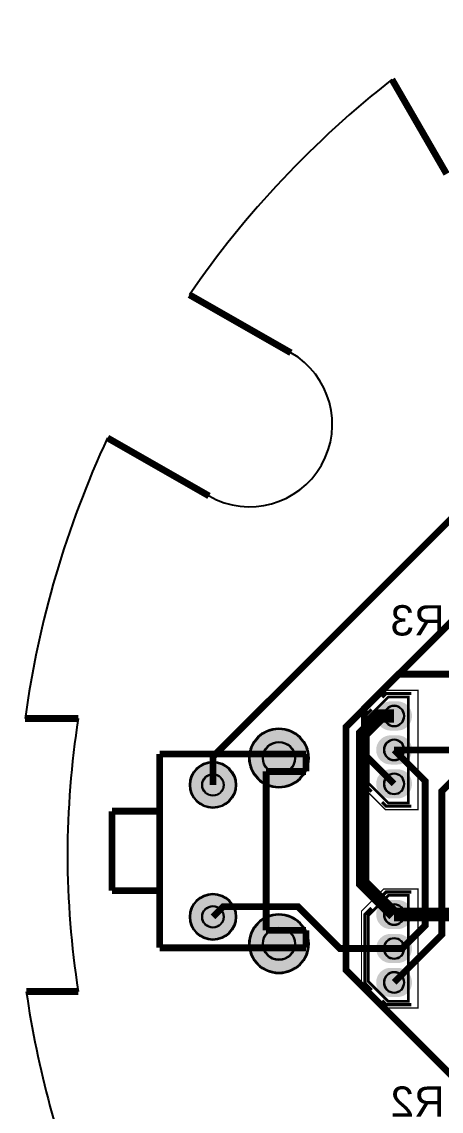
# Model space of a CAD drawing. Header units: millimetres. Extents: x 57.2 to 130.8, y -36.8 to 37.
# Drawn here: x 57.2 to 73.02, y -9.82 to 31.29 of the extents above; entities that cross this region are included whole.
import ezdxf

# ---------------------------------------------------------------- set-up
doc = ezdxf.new("R2010")
doc.units = ezdxf.units.MM
for name, color, linetype, true_color in [('BoardOutLine', 7, 'Continuous', 0xff00ff), ('BottomLayer', 7, 'Continuous', 0x0000ff), ('BottomSilkLayer', 7, 'Continuous', 0x66cc33), ('BottomSolderMaskLayer', 7, 'Continuous', 0xaa00ff), ('Document', 7, 'Continuous', 0xffffff), ('Mechanical', 7, 'Continuous', 0xf022f0), ('Multi-Layer', 7, 'Continuous', 0xc0c0c0), ('TopLayer', 7, 'Continuous', 0xff0000), ('TopSilkLayer', 7, 'Continuous', 0xffcc00), ('TopSolderMaskLayer', 7, 'Continuous', 0x800080)]:
    doc.layers.add(name, color=color, linetype=linetype, true_color=true_color)
doc.styles.get("Standard").update_dxf_attribs({"font": 'arial.ttf'})

msp = doc.modelspace()

# ---------------------------------------------------------------- hatches: boundary and pattern name
at = {"layer": 'BottomSolderMaskLayer'}
for points in [[(71.117, 4.541), (71.049, 4.545), (70.981, 4.558), (70.916, 4.58), (70.854, 4.609), (70.796, 4.646), (70.744, 4.69), (70.697, 4.741), (70.656, 4.796), (70.623, 4.857), (70.598, 4.921), (70.581, 4.988), (70.573, 5.057), (70.573, 5.126), (70.581, 5.195), (70.598, 5.261), (70.623, 5.326), (70.656, 5.386), (70.697, 5.442), (70.744, 5.493), (70.796, 5.537), (70.854, 5.574), (70.916, 5.603), (70.981, 5.624), (71.049, 5.637), (71.117, 5.642), (71.377, 5.642), (71.445, 5.637), (71.512, 5.624), (71.578, 5.603), (71.64, 5.574), (71.697, 5.537), (71.75, 5.493), (71.797, 5.442), (71.837, 5.386), (71.871, 5.326), (71.896, 5.261), (71.913, 5.195), (71.921, 5.126), (71.921, 5.057), (71.913, 4.988), (71.896, 4.921), (71.871, 4.857), (71.837, 4.796), (71.797, 4.741), (71.75, 4.69), (71.697, 4.646), (71.64, 4.609), (71.578, 4.58), (71.512, 4.558), (71.445, 4.545), (71.377, 4.541)], [(65.779, 3.505, 1), (68.029, 3.505, 1)], [(71.117, 3.26), (71.049, 3.264), (70.981, 3.277), (70.916, 3.299), (70.854, 3.328), (70.796, 3.365), (70.744, 3.409), (70.697, 3.46), (70.656, 3.515), (70.623, 3.576), (70.598, 3.64), (70.581, 3.707), (70.573, 3.776), (70.573, 3.845), (70.581, 3.914), (70.598, 3.98), (70.623, 4.045), (70.656, 4.105), (70.697, 4.161), (70.744, 4.212), (70.796, 4.256), (70.854, 4.293), (70.916, 4.322), (70.981, 4.343), (71.049, 4.356), (71.117, 4.361), (71.377, 4.361), (71.445, 4.356), (71.512, 4.343), (71.578, 4.322), (71.64, 4.293), (71.697, 4.256), (71.75, 4.212), (71.797, 4.161), (71.837, 4.105), (71.871, 4.045), (71.896, 3.98), (71.913, 3.914), (71.921, 3.845), (71.921, 3.776), (71.913, 3.707), (71.896, 3.64), (71.871, 3.576), (71.837, 3.515), (71.797, 3.46), (71.75, 3.409), (71.697, 3.365), (71.64, 3.328), (71.578, 3.299), (71.512, 3.277), (71.445, 3.264), (71.377, 3.26)], [(63.539, 2.489, 1), (65.29, 2.489, 1)], [(71.117, 1.979), (71.049, 1.983), (70.981, 1.996), (70.916, 2.018), (70.854, 2.047), (70.796, 2.084), (70.744, 2.128), (70.697, 2.179), (70.656, 2.235), (70.623, 2.295), (70.598, 2.359), (70.581, 2.426), (70.573, 2.495), (70.573, 2.564), (70.581, 2.633), (70.598, 2.699), (70.623, 2.764), (70.656, 2.824), (70.697, 2.88), (70.744, 2.931), (70.796, 2.975), (70.854, 3.012), (70.916, 3.041), (70.981, 3.062), (71.049, 3.075), (71.117, 3.08), (71.377, 3.08), (71.445, 3.075), (71.512, 3.062), (71.578, 3.041), (71.64, 3.012), (71.697, 2.975), (71.75, 2.931), (71.797, 2.88), (71.837, 2.824), (71.871, 2.764), (71.896, 2.699), (71.913, 2.633), (71.921, 2.564), (71.921, 2.495), (71.913, 2.426), (71.896, 2.359), (71.871, 2.295), (71.837, 2.235), (71.797, 2.179), (71.75, 2.128), (71.697, 2.084), (71.64, 2.047), (71.578, 2.018), (71.512, 1.996), (71.445, 1.983), (71.377, 1.979)], [(63.539, -2.489, 1), (65.29, -2.489, 1)], [(71.117, -2.952), (71.049, -2.948), (70.981, -2.935), (70.916, -2.913), (70.854, -2.884), (70.796, -2.847), (70.744, -2.803), (70.697, -2.752), (70.656, -2.697), (70.623, -2.636), (70.598, -2.572), (70.581, -2.505), (70.573, -2.436), (70.573, -2.367), (70.581, -2.298), (70.598, -2.232), (70.623, -2.167), (70.656, -2.107), (70.697, -2.051), (70.744, -2), (70.796, -1.956), (70.854, -1.919), (70.916, -1.89), (70.981, -1.869), (71.049, -1.856), (71.117, -1.851), (71.377, -1.851), (71.445, -1.856), (71.512, -1.869), (71.578, -1.89), (71.64, -1.919), (71.697, -1.956), (71.75, -2), (71.797, -2.051), (71.837, -2.107), (71.871, -2.167), (71.896, -2.232), (71.913, -2.298), (71.921, -2.367), (71.921, -2.436), (71.913, -2.505), (71.896, -2.572), (71.871, -2.636), (71.837, -2.697), (71.797, -2.752), (71.75, -2.803), (71.697, -2.847), (71.64, -2.884), (71.578, -2.913), (71.512, -2.935), (71.445, -2.948), (71.377, -2.952)], [(65.779, -3.505, 1), (68.029, -3.505, 1)], [(71.117, -4.233), (71.049, -4.229), (70.981, -4.216), (70.916, -4.194), (70.854, -4.165), (70.796, -4.128), (70.744, -4.084), (70.697, -4.033), (70.656, -3.978), (70.623, -3.917), (70.598, -3.853), (70.581, -3.786), (70.573, -3.717), (70.573, -3.648), (70.581, -3.579), (70.598, -3.513), (70.623, -3.448), (70.656, -3.388), (70.697, -3.332), (70.744, -3.281), (70.796, -3.237), (70.854, -3.2), (70.916, -3.171), (70.981, -3.15), (71.049, -3.137), (71.117, -3.132), (71.377, -3.132), (71.445, -3.137), (71.512, -3.15), (71.578, -3.171), (71.64, -3.2), (71.697, -3.237), (71.75, -3.281), (71.797, -3.332), (71.837, -3.388), (71.871, -3.448), (71.896, -3.513), (71.913, -3.579), (71.921, -3.648), (71.921, -3.717), (71.913, -3.786), (71.896, -3.853), (71.871, -3.917), (71.837, -3.978), (71.797, -4.033), (71.75, -4.084), (71.697, -4.128), (71.64, -4.165), (71.578, -4.194), (71.512, -4.216), (71.445, -4.229), (71.377, -4.233)], [(71.117, -5.514), (71.049, -5.51), (70.981, -5.497), (70.916, -5.475), (70.854, -5.446), (70.796, -5.409), (70.744, -5.365), (70.697, -5.314), (70.656, -5.259), (70.623, -5.198), (70.598, -5.134), (70.581, -5.067), (70.573, -4.998), (70.573, -4.929), (70.581, -4.86), (70.598, -4.794), (70.623, -4.729), (70.656, -4.669), (70.697, -4.613), (70.744, -4.562), (70.796, -4.518), (70.854, -4.481), (70.916, -4.452), (70.981, -4.431), (71.049, -4.418), (71.117, -4.413), (71.377, -4.413), (71.445, -4.418), (71.512, -4.431), (71.578, -4.452), (71.64, -4.481), (71.697, -4.518), (71.75, -4.562), (71.797, -4.613), (71.837, -4.669), (71.871, -4.729), (71.896, -4.794), (71.913, -4.86), (71.921, -4.929), (71.921, -4.998), (71.913, -5.067), (71.896, -5.134), (71.871, -5.198), (71.837, -5.259), (71.797, -5.314), (71.75, -5.365), (71.697, -5.409), (71.64, -5.446), (71.578, -5.475), (71.512, -5.497), (71.445, -5.51), (71.377, -5.514)]]:
    msp.add_hatch(color=256, dxfattribs=at).paths.add_polyline_path(points)
at = {"layer": 'Multi-Layer'}
for points in [[(71.122, 4.566), (71.056, 4.571), (70.991, 4.583), (70.929, 4.603), (70.869, 4.631), (70.813, 4.667), (70.763, 4.709), (70.717, 4.757), (70.679, 4.81), (70.647, 4.868), (70.623, 4.929), (70.606, 4.993), (70.598, 5.058), (70.598, 5.124), (70.606, 5.19), (70.623, 5.254), (70.647, 5.315), (70.679, 5.373), (70.717, 5.426), (70.763, 5.474), (70.813, 5.516), (70.869, 5.551), (70.929, 5.579), (70.991, 5.6), (71.056, 5.612), (71.122, 5.616), (71.372, 5.616), (71.438, 5.612), (71.502, 5.6), (71.565, 5.579), (71.625, 5.551), (71.68, 5.516), (71.731, 5.474), (71.776, 5.426), (71.815, 5.373), (71.847, 5.315), (71.871, 5.254), (71.888, 5.19), (71.896, 5.124), (71.896, 5.058), (71.888, 4.993), (71.871, 4.929), (71.847, 4.868), (71.815, 4.81), (71.776, 4.757), (71.731, 4.709), (71.68, 4.667), (71.625, 4.631), (71.565, 4.603), (71.502, 4.583), (71.438, 4.571), (71.372, 4.566)], [(65.804, 3.505, 1), (68.004, 3.505, 1)], [(71.122, 3.285), (71.056, 3.29), (70.991, 3.302), (70.929, 3.322), (70.869, 3.35), (70.813, 3.386), (70.763, 3.428), (70.717, 3.476), (70.679, 3.529), (70.647, 3.587), (70.623, 3.648), (70.606, 3.712), (70.598, 3.777), (70.598, 3.843), (70.606, 3.909), (70.623, 3.973), (70.647, 4.034), (70.679, 4.092), (70.717, 4.145), (70.763, 4.193), (70.813, 4.235), (70.869, 4.271), (70.929, 4.298), (70.991, 4.319), (71.056, 4.331), (71.122, 4.335), (71.372, 4.335), (71.438, 4.331), (71.502, 4.319), (71.565, 4.298), (71.625, 4.271), (71.68, 4.235), (71.731, 4.193), (71.776, 4.145), (71.815, 4.092), (71.847, 4.034), (71.871, 3.973), (71.888, 3.909), (71.896, 3.843), (71.896, 3.777), (71.888, 3.712), (71.871, 3.648), (71.847, 3.587), (71.815, 3.529), (71.776, 3.476), (71.731, 3.428), (71.68, 3.386), (71.625, 3.35), (71.565, 3.322), (71.502, 3.302), (71.438, 3.29), (71.372, 3.285)], [(63.565, 2.489, 1), (65.264, 2.489, 1)], [(71.122, 2.004), (71.056, 2.009), (70.991, 2.021), (70.929, 2.041), (70.869, 2.069), (70.813, 2.105), (70.763, 2.147), (70.717, 2.195), (70.679, 2.248), (70.647, 2.306), (70.623, 2.367), (70.606, 2.431), (70.598, 2.497), (70.598, 2.562), (70.606, 2.628), (70.623, 2.692), (70.647, 2.753), (70.679, 2.811), (70.717, 2.864), (70.763, 2.912), (70.813, 2.954), (70.869, 2.99), (70.929, 3.017), (70.991, 3.038), (71.056, 3.05), (71.122, 3.054), (71.372, 3.054), (71.438, 3.05), (71.502, 3.038), (71.565, 3.017), (71.625, 2.99), (71.68, 2.954), (71.731, 2.912), (71.776, 2.864), (71.815, 2.811), (71.847, 2.753), (71.871, 2.692), (71.888, 2.628), (71.896, 2.562), (71.896, 2.497), (71.888, 2.431), (71.871, 2.367), (71.847, 2.306), (71.815, 2.248), (71.776, 2.195), (71.731, 2.147), (71.68, 2.105), (71.625, 2.069), (71.565, 2.041), (71.502, 2.021), (71.438, 2.009), (71.372, 2.004)], [(63.565, -2.489, 1), (65.264, -2.489, 1)], [(71.122, -2.927), (71.056, -2.922), (70.991, -2.91), (70.929, -2.89), (70.869, -2.862), (70.813, -2.826), (70.763, -2.784), (70.717, -2.736), (70.679, -2.683), (70.647, -2.625), (70.623, -2.564), (70.606, -2.5), (70.598, -2.435), (70.598, -2.369), (70.606, -2.303), (70.623, -2.239), (70.647, -2.178), (70.679, -2.12), (70.717, -2.067), (70.763, -2.019), (70.813, -1.977), (70.869, -1.942), (70.929, -1.914), (70.991, -1.893), (71.056, -1.881), (71.122, -1.877), (71.372, -1.877), (71.438, -1.881), (71.502, -1.893), (71.565, -1.914), (71.625, -1.942), (71.68, -1.977), (71.731, -2.019), (71.776, -2.067), (71.815, -2.12), (71.847, -2.178), (71.871, -2.239), (71.888, -2.303), (71.896, -2.369), (71.896, -2.435), (71.888, -2.5), (71.871, -2.564), (71.847, -2.625), (71.815, -2.683), (71.776, -2.736), (71.731, -2.784), (71.68, -2.826), (71.625, -2.862), (71.565, -2.89), (71.502, -2.91), (71.438, -2.922), (71.372, -2.927)], [(65.804, -3.505, 1), (68.004, -3.505, 1)], [(71.122, -4.208), (71.056, -4.203), (70.991, -4.191), (70.929, -4.171), (70.869, -4.143), (70.813, -4.107), (70.763, -4.065), (70.717, -4.017), (70.679, -3.964), (70.647, -3.906), (70.623, -3.845), (70.606, -3.781), (70.598, -3.716), (70.598, -3.65), (70.606, -3.584), (70.623, -3.52), (70.647, -3.459), (70.679, -3.401), (70.717, -3.348), (70.763, -3.3), (70.813, -3.258), (70.869, -3.223), (70.929, -3.195), (70.991, -3.174), (71.056, -3.162), (71.122, -3.158), (71.372, -3.158), (71.438, -3.162), (71.502, -3.174), (71.565, -3.195), (71.625, -3.223), (71.68, -3.258), (71.731, -3.3), (71.776, -3.348), (71.815, -3.401), (71.847, -3.459), (71.871, -3.52), (71.888, -3.584), (71.896, -3.65), (71.896, -3.716), (71.888, -3.781), (71.871, -3.845), (71.847, -3.906), (71.815, -3.964), (71.776, -4.017), (71.731, -4.065), (71.68, -4.107), (71.625, -4.143), (71.565, -4.171), (71.502, -4.191), (71.438, -4.203), (71.372, -4.208)], [(71.122, -5.489), (71.056, -5.484), (70.991, -5.472), (70.929, -5.452), (70.869, -5.424), (70.813, -5.388), (70.763, -5.346), (70.717, -5.298), (70.679, -5.245), (70.647, -5.187), (70.623, -5.126), (70.606, -5.062), (70.598, -4.996), (70.598, -4.931), (70.606, -4.865), (70.623, -4.801), (70.647, -4.74), (70.679, -4.682), (70.717, -4.629), (70.763, -4.581), (70.813, -4.539), (70.869, -4.503), (70.929, -4.476), (70.991, -4.455), (71.056, -4.443), (71.122, -4.439), (71.372, -4.439), (71.438, -4.443), (71.502, -4.455), (71.565, -4.476), (71.625, -4.503), (71.68, -4.539), (71.731, -4.581), (71.776, -4.629), (71.815, -4.682), (71.847, -4.74), (71.871, -4.801), (71.888, -4.865), (71.896, -4.931), (71.896, -4.996), (71.888, -5.062), (71.871, -5.126), (71.847, -5.187), (71.815, -5.245), (71.776, -5.298), (71.731, -5.346), (71.68, -5.388), (71.625, -5.424), (71.565, -5.452), (71.502, -5.472), (71.438, -5.484), (71.372, -5.489)]]:
    msp.add_hatch(color=256, dxfattribs=at).paths.add_polyline_path(points)
at = {"layer": 'TopSolderMaskLayer'}
for points in [[(71.117, 4.541), (71.049, 4.545), (70.981, 4.558), (70.916, 4.58), (70.854, 4.609), (70.796, 4.646), (70.744, 4.69), (70.697, 4.741), (70.656, 4.796), (70.623, 4.857), (70.598, 4.921), (70.581, 4.988), (70.573, 5.057), (70.573, 5.126), (70.581, 5.195), (70.598, 5.261), (70.623, 5.326), (70.656, 5.386), (70.697, 5.442), (70.744, 5.493), (70.796, 5.537), (70.854, 5.574), (70.916, 5.603), (70.981, 5.624), (71.049, 5.637), (71.117, 5.642), (71.377, 5.642), (71.445, 5.637), (71.512, 5.624), (71.578, 5.603), (71.64, 5.574), (71.697, 5.537), (71.75, 5.493), (71.797, 5.442), (71.837, 5.386), (71.871, 5.326), (71.896, 5.261), (71.913, 5.195), (71.921, 5.126), (71.921, 5.057), (71.913, 4.988), (71.896, 4.921), (71.871, 4.857), (71.837, 4.796), (71.797, 4.741), (71.75, 4.69), (71.697, 4.646), (71.64, 4.609), (71.578, 4.58), (71.512, 4.558), (71.445, 4.545), (71.377, 4.541)], [(65.779, 3.505, 1), (68.029, 3.505, 1)], [(71.117, 3.26), (71.049, 3.264), (70.981, 3.277), (70.916, 3.299), (70.854, 3.328), (70.796, 3.365), (70.744, 3.409), (70.697, 3.46), (70.656, 3.515), (70.623, 3.576), (70.598, 3.64), (70.581, 3.707), (70.573, 3.776), (70.573, 3.845), (70.581, 3.914), (70.598, 3.98), (70.623, 4.045), (70.656, 4.105), (70.697, 4.161), (70.744, 4.212), (70.796, 4.256), (70.854, 4.293), (70.916, 4.322), (70.981, 4.343), (71.049, 4.356), (71.117, 4.361), (71.377, 4.361), (71.445, 4.356), (71.512, 4.343), (71.578, 4.322), (71.64, 4.293), (71.697, 4.256), (71.75, 4.212), (71.797, 4.161), (71.837, 4.105), (71.871, 4.045), (71.896, 3.98), (71.913, 3.914), (71.921, 3.845), (71.921, 3.776), (71.913, 3.707), (71.896, 3.64), (71.871, 3.576), (71.837, 3.515), (71.797, 3.46), (71.75, 3.409), (71.697, 3.365), (71.64, 3.328), (71.578, 3.299), (71.512, 3.277), (71.445, 3.264), (71.377, 3.26)], [(63.539, 2.489, 1), (65.29, 2.489, 1)], [(71.117, 1.979), (71.049, 1.983), (70.981, 1.996), (70.916, 2.018), (70.854, 2.047), (70.796, 2.084), (70.744, 2.128), (70.697, 2.179), (70.656, 2.235), (70.623, 2.295), (70.598, 2.359), (70.581, 2.426), (70.573, 2.495), (70.573, 2.564), (70.581, 2.633), (70.598, 2.699), (70.623, 2.764), (70.656, 2.824), (70.697, 2.88), (70.744, 2.931), (70.796, 2.975), (70.854, 3.012), (70.916, 3.041), (70.981, 3.062), (71.049, 3.075), (71.117, 3.08), (71.377, 3.08), (71.445, 3.075), (71.512, 3.062), (71.578, 3.041), (71.64, 3.012), (71.697, 2.975), (71.75, 2.931), (71.797, 2.88), (71.837, 2.824), (71.871, 2.764), (71.896, 2.699), (71.913, 2.633), (71.921, 2.564), (71.921, 2.495), (71.913, 2.426), (71.896, 2.359), (71.871, 2.295), (71.837, 2.235), (71.797, 2.179), (71.75, 2.128), (71.697, 2.084), (71.64, 2.047), (71.578, 2.018), (71.512, 1.996), (71.445, 1.983), (71.377, 1.979)], [(63.539, -2.489, 1), (65.29, -2.489, 1)], [(71.117, -2.952), (71.049, -2.948), (70.981, -2.935), (70.916, -2.913), (70.854, -2.884), (70.796, -2.847), (70.744, -2.803), (70.697, -2.752), (70.656, -2.697), (70.623, -2.636), (70.598, -2.572), (70.581, -2.505), (70.573, -2.436), (70.573, -2.367), (70.581, -2.298), (70.598, -2.232), (70.623, -2.167), (70.656, -2.107), (70.697, -2.051), (70.744, -2), (70.796, -1.956), (70.854, -1.919), (70.916, -1.89), (70.981, -1.869), (71.049, -1.856), (71.117, -1.851), (71.377, -1.851), (71.445, -1.856), (71.512, -1.869), (71.578, -1.89), (71.64, -1.919), (71.697, -1.956), (71.75, -2), (71.797, -2.051), (71.837, -2.107), (71.871, -2.167), (71.896, -2.232), (71.913, -2.298), (71.921, -2.367), (71.921, -2.436), (71.913, -2.505), (71.896, -2.572), (71.871, -2.636), (71.837, -2.697), (71.797, -2.752), (71.75, -2.803), (71.697, -2.847), (71.64, -2.884), (71.578, -2.913), (71.512, -2.935), (71.445, -2.948), (71.377, -2.952)], [(65.779, -3.505, 1), (68.029, -3.505, 1)], [(71.117, -4.233), (71.049, -4.229), (70.981, -4.216), (70.916, -4.194), (70.854, -4.165), (70.796, -4.128), (70.744, -4.084), (70.697, -4.033), (70.656, -3.978), (70.623, -3.917), (70.598, -3.853), (70.581, -3.786), (70.573, -3.717), (70.573, -3.648), (70.581, -3.579), (70.598, -3.513), (70.623, -3.448), (70.656, -3.388), (70.697, -3.332), (70.744, -3.281), (70.796, -3.237), (70.854, -3.2), (70.916, -3.171), (70.981, -3.15), (71.049, -3.137), (71.117, -3.132), (71.377, -3.132), (71.445, -3.137), (71.512, -3.15), (71.578, -3.171), (71.64, -3.2), (71.697, -3.237), (71.75, -3.281), (71.797, -3.332), (71.837, -3.388), (71.871, -3.448), (71.896, -3.513), (71.913, -3.579), (71.921, -3.648), (71.921, -3.717), (71.913, -3.786), (71.896, -3.853), (71.871, -3.917), (71.837, -3.978), (71.797, -4.033), (71.75, -4.084), (71.697, -4.128), (71.64, -4.165), (71.578, -4.194), (71.512, -4.216), (71.445, -4.229), (71.377, -4.233)], [(71.117, -5.514), (71.049, -5.51), (70.981, -5.497), (70.916, -5.475), (70.854, -5.446), (70.796, -5.409), (70.744, -5.365), (70.697, -5.314), (70.656, -5.259), (70.623, -5.198), (70.598, -5.134), (70.581, -5.067), (70.573, -4.998), (70.573, -4.929), (70.581, -4.86), (70.598, -4.794), (70.623, -4.729), (70.656, -4.669), (70.697, -4.613), (70.744, -4.562), (70.796, -4.518), (70.854, -4.481), (70.916, -4.452), (70.981, -4.431), (71.049, -4.418), (71.117, -4.413), (71.377, -4.413), (71.445, -4.418), (71.512, -4.431), (71.578, -4.452), (71.64, -4.481), (71.697, -4.518), (71.75, -4.562), (71.797, -4.613), (71.837, -4.669), (71.871, -4.729), (71.896, -4.794), (71.913, -4.86), (71.921, -4.929), (71.921, -4.998), (71.913, -5.067), (71.896, -5.134), (71.871, -5.198), (71.837, -5.259), (71.797, -5.314), (71.75, -5.365), (71.697, -5.409), (71.64, -5.446), (71.578, -5.475), (71.512, -5.497), (71.445, -5.51), (71.377, -5.514)]]:
    msp.add_hatch(color=256, dxfattribs=at).paths.add_polyline_path(points)

# ---------------------------------------------------------------- linework, layer by layer
at = {"layer": 'BoardOutLine', "const_width": 0.254}
for points in [[(73.226, 25.545), (71.166, 29.113)], [(73.226, 25.545), (71.166, 29.113)], [(63.524, 20.986), (67.355, 18.797)], [(63.524, 20.986), (67.355, 18.797)], [(64.267, 13.394), (60.437, 15.583)], [(64.267, 13.394), (60.437, 15.583)], [(57.331, 4.995), (59.332, 4.995)], [(57.331, 4.995), (59.332, 4.995)], [(59.332, -5.305), (57.373, -5.305)], [(59.332, -5.305), (57.373, -5.305)]]:
    msp.add_lwpolyline(points, dxfattribs=at)
at = {"layer": 'BoardOutLine'}
for centre, radius, start, end in [((93.992, -0.008), 37, 128.0901, 145.4314), ((93.992, -0.008), 37, 128.0901, 145.4314), ((65.803, 16.1), 3.112, 240.4198, 60.0907), ((65.803, 16.1), 3.112, 240.4198, 60.0907), ((93.992, -0.007), 37, 155.0794, 172.229), ((93.992, -0.007), 37, 155.0794, 172.229), ((91.95, -0.155), 33.022, 171.0278, 188.9722), ((91.95, -0.155), 33.022, 171.0278, 188.9722), ((93.992, -0.008), 37, 188.2309, 201.9099), ((93.992, -0.008), 37, 188.2309, 201.9099)]:
    msp.add_arc(centre, radius, start, end, dxfattribs=at)
at = {"layer": 'BottomLayer'}
for points, const_width in [([(101.601, 14.732), (93.539, 6.67), (71.406, 6.67), (70.124, 5.388), (70.124, 3.652), (71.247, 2.529)], 0.254), ([(80.772, 3.619), (80.581, 3.81), (71.247, 3.81)], 0.254), ([(71.247, -3.683), (69.2, -3.683), (67.619, -2.102), (64.801, -2.102), (64.415, -2.489)], 0.254), ([(71.247, -2.402), (73.44, -2.402), (77.979, -6.941), (90.761, -6.941), (96.52, -12.7)], 0.508)]:
    msp.add_lwpolyline(points, dxfattribs=dict(at, const_width=const_width))
at = {"layer": 'BottomSolderMaskLayer'}
for points in [[(70.857, 5.091), (70.857, 5.091)], [(71.636, 5.091), (71.636, 5.091)], [(70.857, 3.81), (70.857, 3.81)], [(71.636, 3.81), (71.636, 3.81)], [(70.857, 2.529), (70.857, 2.529)], [(71.636, 2.529), (71.636, 2.529)], [(70.857, -2.402), (70.857, -2.402)], [(71.636, -2.402), (71.636, -2.402)], [(70.857, -3.683), (70.857, -3.683)], [(71.636, -3.683), (71.636, -3.683)], [(70.857, -4.964), (70.857, -4.964)], [(71.636, -4.964), (71.636, -4.964)]]:
    msp.add_lwpolyline(points, close=True, dxfattribs=at)
for centre, radius in [((66.904, 3.505), 1.125), ((66.904, 3.505), 0.613), ((64.415, 2.489), 0.875), ((64.414, 2.489), 0.411), ((64.415, -2.489), 0.875), ((64.414, -2.489), 0.411), ((66.904, -3.505), 1.125), ((66.904, -3.505), 0.613)]:
    msp.add_circle(centre, radius, dxfattribs=at)
for centre, start, end in [((71.247, 5.091), 360, 540), ((71.247, 5.091), 540, 360), ((71.247, 3.81), 360, 540), ((71.247, 3.81), 540, 360), ((71.247, 2.529), 360, 540), ((71.247, 2.529), 540, 360), ((71.247, -2.402), 360, 540), ((71.247, -2.402), 540, 360), ((71.247, -3.683), 360, 540), ((71.247, -3.683), 540, 360), ((71.247, -4.964), 360, 540), ((71.247, -4.964), 540, 360)]:
    msp.add_arc(centre, 0.39, start, end, dxfattribs=at)
at = {"layer": 'Document', "const_width": 0.1}
for points in [[(71.029, 5.81), (71.789, 5.81), (71.789, 1.81), (71.029, 1.81), (70.269, 2.57), (70.269, 5.05), (71.029, 5.81)], [(71.029, -1.683), (71.789, -1.683), (71.789, -5.683), (71.029, -5.683), (70.269, -4.923), (70.269, -2.443), (71.029, -1.683)]]:
    msp.add_lwpolyline(points, close=True, dxfattribs=at)
at = {"layer": 'Document'}
for points, const_width in [([(70.269, 2.57), (70.269, 5.05)], 0.1), ([(62.408, 3.658), (67.92, 3.658)], 0.254), ([(62.408, 3.658), (62.408, 1.499)], 0.254), ([(67.92, 3.658), (67.92, 2.997)], 0.254), ([(66.421, 2.997), (66.421, -2.997)], 0.254), ([(66.421, 2.997), (67.92, 2.997)], 0.254), ([(60.605, -1.499), (60.605, 1.499)], 0.254), ([(62.408, 1.499), (60.605, 1.499)], 0.254), ([(62.408, 1.499), (62.408, -1.499)], 0.254), ([(62.408, -1.499), (60.605, -1.499)], 0.254), ([(62.408, -1.499), (62.408, -3.658)], 0.254), ([(70.269, -4.923), (70.269, -2.443)], 0.1), ([(66.421, -2.997), (67.92, -2.997)], 0.254), ([(67.92, -2.997), (67.92, -3.658)], 0.254), ([(67.92, -3.658), (62.408, -3.658)], 0.254)]:
    msp.add_lwpolyline(points, dxfattribs=dict(at, const_width=const_width))
at = {"layer": 'Mechanical', "const_width": 0.05}
for points in [[(70.857, 6.06), (72.147, 6.06), (72.147, 1.56), (70.917, 1.56), (70.017, 2.46), (70.017, 5.22), (70.857, 6.06)], [(70.857, -1.433), (72.147, -1.433), (72.147, -5.933), (70.917, -5.933), (70.017, -5.033), (70.017, -2.273), (70.857, -1.433)]]:
    msp.add_lwpolyline(points, close=True, dxfattribs=at)
at = {"layer": 'Multi-Layer'}
for points in [[(70.872, 5.091), (70.872, 5.091)], [(71.622, 5.091), (71.622, 5.091)], [(70.872, 3.81), (70.872, 3.81)], [(71.622, 3.81), (71.622, 3.81)], [(70.872, 2.529), (70.872, 2.529)], [(71.622, 2.529), (71.622, 2.529)], [(70.872, -2.402), (70.872, -2.402)], [(71.622, -2.402), (71.622, -2.402)], [(70.872, -3.683), (70.872, -3.683)], [(71.622, -3.683), (71.622, -3.683)], [(70.872, -4.964), (70.872, -4.964)], [(71.622, -4.964), (71.622, -4.964)]]:
    msp.add_lwpolyline(points, close=True, dxfattribs=at)
for centre, radius in [((66.904, 3.505), 1.1), ((66.904, 3.505), 0.599), ((64.415, 2.489), 0.85), ((64.414, 2.489), 0.399), ((64.415, -2.489), 0.85), ((64.414, -2.489), 0.399), ((66.904, -3.505), 1.1), ((66.904, -3.505), 0.599)]:
    msp.add_circle(centre, radius, dxfattribs=at)
for centre, start, end in [((71.247, 5.091), 360, 540), ((71.247, 5.091), 540, 360), ((71.247, 3.81), 360, 540), ((71.247, 3.81), 540, 360), ((71.247, 2.529), 360, 540), ((71.247, 2.529), 540, 360), ((71.247, -2.402), 360, 540), ((71.247, -2.402), 540, 360), ((71.247, -3.683), 360, 540), ((71.247, -3.683), 540, 360), ((71.247, -4.964), 360, 540), ((71.247, -4.964), 540, 360)]:
    msp.add_arc(centre, 0.375, start, end, dxfattribs=at)
at = {"layer": 'TopLayer'}
for points, const_width in [([(64.415, 2.489), (64.415, 3.552), (83.358, 22.496), (83.358, 31.16)], 0.254), ([(86.361, 14.732), (85.529, 14.732), (73.046, 2.25), (73.046, -3.164), (71.247, -4.964)], 0.254), ([(74.676, 9.652), (74.411, 9.652), (69.434, 4.676), (69.434, -4.499), (73.571, -8.636), (74.676, -8.636)], 0.254), ([(71.247, 5.091), (70.742, 5.091), (70.063, 4.412), (70.063, -1.218), (71.247, -2.402)], 0.508), ([(71.247, 3.81), (72.419, 2.638), (72.419, -2.814), (71.551, -3.683), (71.247, -3.683)], 0.254)]:
    msp.add_lwpolyline(points, dxfattribs=dict(at, const_width=const_width))
at = {"layer": 'TopSilkLayer'}
for points, const_width in [([(70.797, 5.79), (70.947, 5.94), (71.897, 5.94)], 0.12), ([(70.397, 5.34), (70.147, 5.09), (70.147, 2.49), (70.397, 2.24)], 0.12), ([(65.405, 3.658), (62.408, 3.658)], 0.254), ([(62.408, 3.658), (62.408, -3.658)], 0.254), ([(66.421, -2.007), (66.421, 2.007)], 0.254), ([(71.897, 1.69), (70.947, 1.69), (70.797, 1.84)], 0.12), ([(70.797, -1.703), (70.947, -1.553), (71.897, -1.553)], 0.12), ([(70.397, -2.153), (70.147, -2.403), (70.147, -5.003), (70.397, -5.253)], 0.12), ([(62.408, -3.658), (65.405, -3.658)], 0.254), ([(71.897, -5.803), (70.947, -5.803), (70.797, -5.653)], 0.12)]:
    msp.add_lwpolyline(points, dxfattribs=dict(at, const_width=const_width))
at = {"layer": 'TopSolderMaskLayer'}
for points in [[(70.857, 5.091), (70.857, 5.091)], [(71.636, 5.091), (71.636, 5.091)], [(70.857, 3.81), (70.857, 3.81)], [(71.636, 3.81), (71.636, 3.81)], [(70.857, 2.529), (70.857, 2.529)], [(71.636, 2.529), (71.636, 2.529)], [(70.857, -2.402), (70.857, -2.402)], [(71.636, -2.402), (71.636, -2.402)], [(70.857, -3.683), (70.857, -3.683)], [(71.636, -3.683), (71.636, -3.683)], [(70.857, -4.964), (70.857, -4.964)], [(71.636, -4.964), (71.636, -4.964)]]:
    msp.add_lwpolyline(points, close=True, dxfattribs=at)
for centre, radius in [((66.904, 3.505), 1.125), ((66.904, 3.505), 0.613), ((64.415, 2.489), 0.875), ((64.414, 2.489), 0.411), ((64.415, -2.489), 0.875), ((64.414, -2.489), 0.411), ((66.904, -3.505), 1.125), ((66.904, -3.505), 0.613)]:
    msp.add_circle(centre, radius, dxfattribs=at)
for centre, start, end in [((71.247, 5.091), 360, 540), ((71.247, 5.091), 540, 360), ((71.247, 3.81), 360, 540), ((71.247, 3.81), 540, 360), ((71.247, 2.529), 360, 540), ((71.247, 2.529), 540, 360), ((71.247, -2.402), 360, 540), ((71.247, -2.402), 540, 360), ((71.247, -3.683), 360, 540), ((71.247, -3.683), 540, 360), ((71.247, -4.964), 360, 540), ((71.247, -4.964), 540, 360)]:
    msp.add_arc(centre, 0.39, start, end, dxfattribs=at)

# ---------------------------------------------------------------- texts
at = {"layer": 'BottomSilkLayer', "text_generation_flag": 2}
for s, p in [('R3', (73.152, 8.128)), ('R2', (73.152, -10.033))]:
    msp.add_text(s, height=1.143, dxfattribs=at).set_placement(p)

doc.saveas('drawing.dxf')
